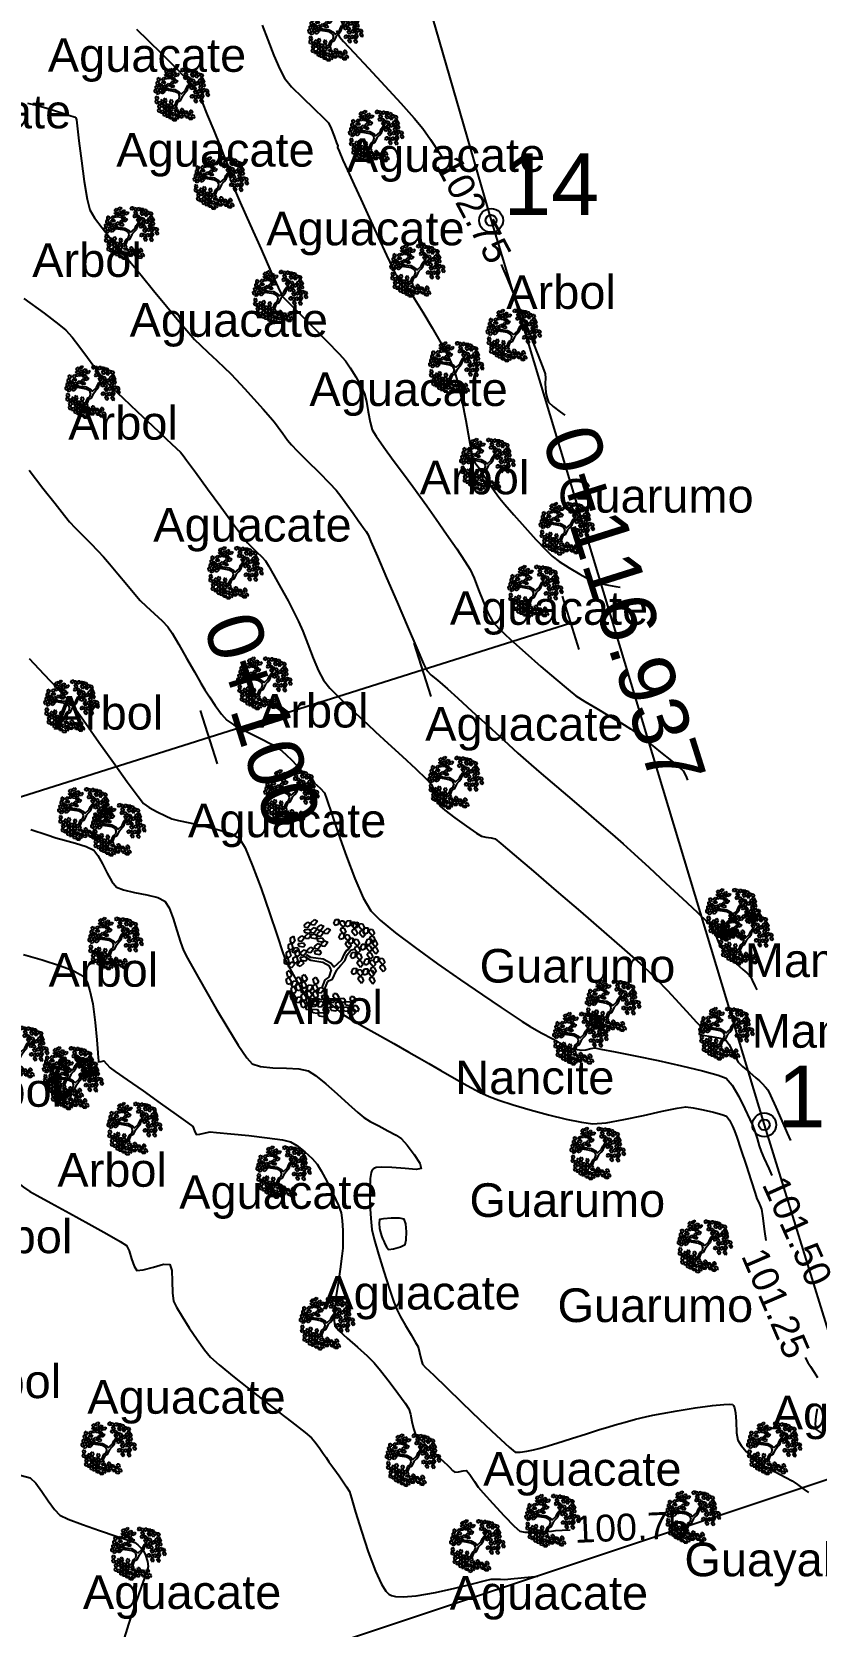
# Model space of a CAD drawing. Header units: millimetres. Extents: x 603733 to 1211550, y 1310999 to 2622648.
# Drawn here: x 603913 to 603948, y 1311126.1 to 1311197.3 of the extents above; entities that cross this region are included whole.
import ezdxf
from ezdxf.enums import TextEntityAlignment as Align

# ---------------------------------------------------------------- set-up
doc = ezdxf.new("R2010")
doc.units = ezdxf.units.MM
for name, color, linetype in [('ALINEACION 1', 4, 'Continuous'), ('ARBOL', 3, 'Continuous'), ('CIRCULO', 1, 'Continuous'), ('CONT-MJR', 30, 'Continuous'), ('CONT-MNR', 56, 'Continuous'), ('PTOS PI', 7, 'Continuous'), ('STALBL', 5, 'Continuous'), ('TEXTO ARB', 7, 'Continuous')]:
    doc.layers.add(name, color=color, linetype=linetype)
doc.styles.add('CURVAS DE NIVEL', font='arial.ttf', dxfattribs={"height": 1.2})
doc.styles.add('ESTACION', font='arial.ttf', dxfattribs={"height": 2.5})
doc.styles.add('PI', font='arial.ttf', dxfattribs={"height": 0.4})
doc.styles.add('PUNTOS PI', font='arial.ttf', dxfattribs={"height": 2.75})

# ---------------------------------------------------------------- blocks, each defined once
blk = doc.blocks.new('lbl_tic')
blk.add_line((0, -0.04165), (0, 0.04165))
blk = doc.blocks.new('sta_tic')
blk.add_line((0, -0.04165), (0, 0.04165))
blk = doc.blocks.new('*U82')
at = {"layer": 'CONT-MNR', "elevation": 100.25, "flags": 128}
for points in [[(605754.153, 1311095.441), (605754.171, 1311095.457), (605754.643, 1311095.868), (605754.946, 1311096.172), (605755.158, 1311096.477), (605755.407, 1311096.887), (605755.664, 1311097.337), (605755.896, 1311097.761), (605756.073, 1311098.091), (605756.256, 1311098.459), (605756.5, 1311098.975), (605756.763, 1311099.536), (605757.005, 1311100.044), (605757.184, 1311100.396), (605757.371, 1311100.692), (605757.628, 1311101.065), (605757.904, 1311101.464), (605758.147, 1311101.841), (605758.307, 1311102.146), (605758.408, 1311102.543), (605758.553, 1311103.285), (605758.728, 1311104.242), (605758.914, 1311105.284), (605759.095, 1311106.281), (605759.254, 1311107.102), (605759.374, 1311107.617), (605759.522, 1311108.081), (605759.73, 1311108.68), (605759.975, 1311109.336), (605760.234, 1311109.971), (605760.486, 1311110.507), (605760.707, 1311110.868), (605760.999, 1311111.15), (605761.431, 1311111.479), (605761.933, 1311111.82), (605762.434, 1311112.139), (605762.863, 1311112.4), (605763.149, 1311112.57), (605763.451, 1311112.721), (605763.852, 1311112.896), (605764.282, 1311113.083), (605764.674, 1311113.268), (605764.958, 1311113.439), (605765.281, 1311113.762), (605765.821, 1311114.369), (605766.458, 1311115.11), (605767.073, 1311115.837), (605767.543, 1311116.4), (605767.75, 1311116.652), (605767.833, 1311116.797), (605767.932, 1311116.979), (605768.026, 1311117.089), (605768.171, 1311117.093), (605768.371, 1311117.051), (605768.529, 1311117.005), (605768.764, 1311116.892), (605769.203, 1311116.662), (605769.682, 1311116.401), (605770.038, 1311116.194), (605770.341, 1311115.971), (605770.862, 1311115.567), (605771.306, 1311115.221)], [(605776.213, 1311114.234), (605776.693, 1311114.592), (605777.199, 1311114.988), (605777.575, 1311115.289), (605777.728, 1311115.411), (605777.815, 1311115.418), (605777.902, 1311115.416), (605778.116, 1311115.263), (605778.65, 1311114.881), (605779.366, 1311114.375), (605780.128, 1311113.85), (605780.8, 1311113.412), (605781.244, 1311113.166), (605781.715, 1311113.047), (605782.36, 1311112.955), (605783.048, 1311112.872), (605783.647, 1311112.782), (605784.028, 1311112.665), (605784.276, 1311112.432), (605784.553, 1311112.06), (605784.838, 1311111.64), (605785.113, 1311111.259), (605785.356, 1311111.007), (605785.725, 1311110.828), (605786.364, 1311110.585), (605787.127, 1311110.318), (605787.867, 1311110.069), (605788.439, 1311109.876), (605788.696, 1311109.783), (605788.829, 1311109.68), (605788.984, 1311109.537), (605789.091, 1311109.41), (605789.172, 1311109.221), (605789.259, 1311108.943), (605789.299, 1311108.717), (605789.215, 1311108.441), (605789.002, 1311107.833), (605788.717, 1311107.024), (605788.417, 1311106.145), (605788.161, 1311105.327), (605788.025, 1311104.804), (605787.984, 1311104.533), (605787.991, 1311104.426), (605788.007, 1311104.398), (605788.038, 1311104.38), (605788.139, 1311104.37), (605788.376, 1311104.412), (605788.81, 1311104.551), (605789.456, 1311104.803), (605790.104, 1311105.074), (605790.634, 1311105.29), (605790.924, 1311105.378), (605791.181, 1311105.315), (605791.511, 1311105.178), (605791.841, 1311105.04), (605792.099, 1311104.972), (605792.37, 1311105.024), (605792.791, 1311105.156), (605793.259, 1311105.307), (605793.593, 1311105.401), (605793.785, 1311105.436), (605793.873, 1311105.435), (605793.902, 1311105.426), (605793.93, 1311105.404), (605793.984, 1311105.325), (605794.055, 1311105.136), (605794.143, 1311104.814), (605794.254, 1311104.418), (605794.387, 1311104.191), (605794.673, 1311104.175), (605795.122, 1311104.253), (605795.563, 1311104.357), (605795.828, 1311104.419)]]:
    blk.add_lwpolyline(points, dxfattribs=at)
at = {"layer": 'CONT-MNR', "color": 2, "char_height": 1.2, "attachment_point": 5, "style": 'CURVAS DE NIVEL'}
for insert, rotation in [((605773.674, 1311113.807, 100.25), 348.62126), ((605752.518, 1311093.299, 100.25), 72.6051)]:
    blk.add_mtext('{100.25}', dxfattribs=dict(at, insert=insert, rotation=rotation))
blk = doc.blocks.new('*U84')
at = {"layer": 'CONT-MJR', "elevation": 100.5, "flags": 128}
for points in [[(605779.516, 1311126.288), (605779.916, 1311126.253), (605780.826, 1311126.165), (605781.501, 1311126.098), (605781.816, 1311126.076), (605782.117, 1311126.148), (605782.488, 1311126.256), (605782.776, 1311126.291), (605783.014, 1311126.168), (605783.366, 1311125.921), (605783.734, 1311125.649), (605784.02, 1311125.449), (605784.339, 1311125.27), (605784.968, 1311124.926), (605785.781, 1311124.484), (605786.649, 1311124.008), (605787.448, 1311123.564), (605788.049, 1311123.217), (605788.325, 1311123.033), (605788.444, 1311122.796), (605788.554, 1311122.449), (605788.668, 1311122.119), (605788.794, 1311121.931), (605789.076, 1311121.95), (605789.531, 1311122.078), (605789.985, 1311122.2), (605790.264, 1311122.198), (605790.348, 1311121.931), (605790.367, 1311121.451), (605790.374, 1311120.933), (605790.424, 1311120.553), (605790.557, 1311120.285), (605790.807, 1311119.865), (605791.129, 1311119.362), (605791.478, 1311118.846), (605791.809, 1311118.389), (605792.077, 1311118.059), (605792.457, 1311117.717), (605793.134, 1311117.165), (605793.983, 1311116.495), (605794.878, 1311115.798), (605795.693, 1311115.166), (605796.303, 1311114.69), (605796.583, 1311114.461), (605796.736, 1311114.274), (605796.921, 1311114.019), (605797.099, 1311113.763), (605797.232, 1311113.572), (605797.363, 1311113.389), (605797.534, 1311113.152), (605797.699, 1311112.92), (605797.816, 1311112.753), (605797.963, 1311112.541), (605798.143, 1311112.276), (605798.277, 1311112.057), (605798.368, 1311111.77), (605798.553, 1311111.139), (605798.81, 1311110.295), (605799.114, 1311109.372), (605799.444, 1311108.5), (605799.711, 1311107.929), (605799.905, 1311107.619), (605800.029, 1311107.484), (605800.089, 1311107.442), (605800.155, 1311107.412), (605800.327, 1311107.372), (605800.673, 1311107.358), (605801.26, 1311107.41), (605802.11, 1311107.555), (605802.984, 1311107.747), (605803.768, 1311107.941), (605804.345, 1311108.092), (605804.601, 1311108.155), (605804.79, 1311108.153), (605805.025, 1311108.141), (605805.213, 1311108.136), (605805.478, 1311108.159), (605805.94, 1311108.206), (605806.407, 1311108.255), (605806.688, 1311108.285)], [(605749.304, 1311097.941), (605749.604, 1311098.404), (605750.029, 1311099.06), (605750.261, 1311099.424), (605750.471, 1311099.749), (605750.742, 1311100.17), (605750.99, 1311100.596), (605751.131, 1311100.939), (605751.136, 1311101.33), (605751.086, 1311102.029), (605751.005, 1311102.869), (605750.917, 1311103.68), (605750.847, 1311104.293), (605750.818, 1311104.541), (605750.819, 1311104.619), (605750.823, 1311104.698), (605750.875, 1311104.827), (605750.95, 1311104.988), (605751.133, 1311105.226), (605751.565, 1311105.783), (605752.125, 1311106.505), (605752.69, 1311107.242), (605753.139, 1311107.841), (605753.349, 1311108.152), (605753.414, 1311108.394), (605753.463, 1311108.721), (605753.504, 1311109.051), (605753.548, 1311109.304), (605753.637, 1311109.618), (605753.784, 1311110.09), (605753.951, 1311110.578), (605754.101, 1311110.942), (605754.284, 1311111.237), (605754.665, 1311111.809), (605755.183, 1311112.57), (605755.781, 1311113.432), (605756.398, 1311114.308), (605756.976, 1311115.109), (605757.454, 1311115.747), (605757.774, 1311116.135), (605758.195, 1311116.523), (605758.797, 1311117.016), (605759.47, 1311117.541), (605760.106, 1311118.021), (605760.596, 1311118.381), (605760.829, 1311118.546), (605761.042, 1311118.651), (605761.31, 1311118.769), (605761.498, 1311118.867), (605761.625, 1311118.994), (605761.771, 1311119.167), (605761.883, 1311119.311), (605762.005, 1311119.496), (605762.212, 1311119.822), (605762.433, 1311120.176), (605762.6, 1311120.445), (605762.756, 1311120.7), (605763.001, 1311121.104), (605763.284, 1311121.571), (605763.554, 1311122.015), (605763.759, 1311122.351), (605763.959, 1311122.689), (605764.223, 1311123.145), (605764.516, 1311123.639), (605764.802, 1311124.091), (605765.046, 1311124.421), (605765.351, 1311124.742), (605765.79, 1311125.159), (605766.274, 1311125.583), (605766.716, 1311125.922), (605767.027, 1311126.088), (605767.316, 1311126.081), (605767.708, 1311125.991), (605768.137, 1311125.855), (605768.537, 1311125.712), (605768.842, 1311125.601), (605769.235, 1311125.442), (605769.915, 1311125.15), (605770.722, 1311124.797), (605771.497, 1311124.455), (605772.081, 1311124.196), (605772.312, 1311124.094), (605772.403, 1311124.078), (605772.448, 1311124.054), (605772.529, 1311124.089), (605772.699, 1311124.204), (605773.146, 1311124.502), (605773.784, 1311124.915), (605774.309, 1311125.243)], [(605746.39, 1311089.498), (605746.392, 1311089.53), (605746.397, 1311089.625), (605746.408, 1311089.829), (605746.426, 1311090.184), (605746.456, 1311090.689), (605746.494, 1311091.172), (605746.538, 1311091.532), (605746.627, 1311091.915), (605746.774, 1311092.457), (605746.892, 1311092.861)]]:
    blk.add_lwpolyline(points, dxfattribs=at)
at = {"layer": 'CONT-MJR', "color": 2, "char_height": 1.2, "attachment_point": 5, "style": 'CURVAS DE NIVEL'}
for insert, rotation in [((605776.756, 1311126.393, 100.5), 5.30049), ((605747.923, 1311095.439, 100.5), 77.6884)]:
    blk.add_mtext('{100.50}', dxfattribs=dict(at, insert=insert, rotation=rotation))
blk = doc.blocks.new('*U86')
at = {"layer": 'CONT-MNR', "elevation": 100.75, "flags": 128}
blk.add_lwpolyline([(605783.736, 1311136.03), (605784.562, 1311135.794), (605785.381, 1311135.529), (605785.941, 1311135.307), (605786.261, 1311135.14), (605786.411, 1311135.032), (605786.463, 1311134.978), (605786.507, 1311134.917), (605786.588, 1311134.75), (605786.697, 1311134.404), (605786.817, 1311133.82), (605786.93, 1311133), (605787.007, 1311132.222), (605787.051, 1311131.64), (605787.065, 1311131.405), (605787.071, 1311131.318), (605787.084, 1311131.238), (605787.189, 1311131.257), (605787.308, 1311131.276), (605787.438, 1311131.144), (605787.599, 1311130.974), (605787.823, 1311130.813), (605788.352, 1311130.439), (605789.064, 1311129.937), (605789.836, 1311129.393), (605790.545, 1311128.891), (605791.069, 1311128.516), (605791.286, 1311128.354), (605791.359, 1311128.164), (605791.437, 1311127.999), (605791.594, 1311128.013), (605791.848, 1311128.073), (605792.057, 1311128.111), (605792.35, 1311128.09), (605792.982, 1311128.029), (605793.79, 1311127.944), (605794.612, 1311127.847), (605795.285, 1311127.752), (605795.647, 1311127.674), (605795.932, 1311127.5), (605796.279, 1311127.224), (605796.607, 1311126.924), (605796.839, 1311126.674), (605797.021, 1311126.377), (605797.28, 1311125.886), (605797.554, 1311125.326), (605797.782, 1311124.82), (605797.906, 1311124.492), (605797.954, 1311124.156), (605797.978, 1311123.715), (605797.983, 1311123.27), (605797.975, 1311122.926), (605797.937, 1311122.563), (605797.858, 1311121.99), (605797.767, 1311121.356), (605797.688, 1311120.81), (605797.648, 1311120.502), (605797.625, 1311120.267), (605797.599, 1311119.963), (605797.592, 1311119.665), (605797.625, 1311119.45), (605797.805, 1311119.242), (605798.174, 1311118.9), (605798.629, 1311118.499), (605799.064, 1311118.11), (605799.374, 1311117.807), (605799.662, 1311117.462), (605800.046, 1311116.974), (605800.441, 1311116.453), (605800.765, 1311116.006), (605800.934, 1311115.744), (605801.006, 1311115.509), (605801.068, 1311115.191), (605801.133, 1311114.875), (605801.212, 1311114.647), (605801.401, 1311114.426), (605801.749, 1311114.08), (605802.146, 1311113.703), (605802.483, 1311113.39), (605802.649, 1311113.236), (605802.75, 1311113.128), (605802.875, 1311112.997), (605802.985, 1311112.918), (605803.14, 1311112.934), (605803.352, 1311112.986), (605803.508, 1311112.995), (605803.656, 1311112.819), (605803.857, 1311112.504), (605804.028, 1311112.251), (605804.25, 1311111.995), (605804.677, 1311111.518), (605805.178, 1311110.973), (605805.622, 1311110.512), (605805.877, 1311110.29), (605806.105, 1311110.247), (605806.424, 1311110.24), (605806.731, 1311110.249), (605806.918, 1311110.258), (605807.089, 1311110.273), (605807.3, 1311110.296), (605807.471, 1311110.314), (605807.764, 1311110.329), (605808.131, 1311110.346)], dxfattribs=at)
at = {"layer": 'CONT-MNR', "color": 2, "insert": (605810.873, 1311110.473, 100.75), "char_height": 1.2, "attachment_point": 5, "rotation": 2.63622, "style": 'CURVAS DE NIVEL'}
blk.add_mtext('{100.75}', dxfattribs=at)
blk = doc.blocks.new('*U88')
at = {"layer": 'CONT-MJR', "elevation": 101, "flags": 128}
blk.add_lwpolyline([(605784.053, 1311141.606), (605784.789, 1311141.362), (605785.174, 1311141.234), (605785.556, 1311141.128), (605786.052, 1311140.997), (605786.531, 1311140.846), (605786.866, 1311140.68), (605787.052, 1311140.444), (605787.256, 1311140.072), (605787.467, 1311139.654), (605787.676, 1311139.28), (605787.875, 1311139.038), (605788.191, 1311138.909), (605788.68, 1311138.799), (605789.229, 1311138.691), (605789.721, 1311138.566), (605790.043, 1311138.407), (605790.234, 1311138.106), (605790.413, 1311137.634), (605790.579, 1311137.093), (605790.734, 1311136.583), (605790.877, 1311136.203), (605791.056, 1311135.862), (605791.392, 1311135.253), (605791.834, 1311134.467), (605792.334, 1311133.599), (605792.843, 1311132.739), (605793.313, 1311131.981), (605793.693, 1311131.417), (605793.937, 1311131.141), (605794.311, 1311131.025), (605794.856, 1311130.977), (605795.463, 1311130.957), (605796.025, 1311130.924), (605796.432, 1311130.837), (605796.763, 1311130.625), (605797.217, 1311130.255), (605797.729, 1311129.804), (605798.228, 1311129.351), (605798.648, 1311128.974), (605798.919, 1311128.75), (605799.203, 1311128.58), (605799.587, 1311128.378), (605799.996, 1311128.165), (605800.356, 1311127.965), (605800.593, 1311127.8), (605800.85, 1311127.516), (605801.162, 1311127.108), (605801.412, 1311126.716), (605801.482, 1311126.477), (605801.25, 1311126.439), (605800.758, 1311126.472), (605800.166, 1311126.521), (605799.729, 1311126.535), (605799.476, 1311126.514), (605799.362, 1311126.477), (605799.325, 1311126.451), (605799.297, 1311126.414), (605799.252, 1311126.299), (605799.206, 1311126.036), (605799.18, 1311125.567), (605799.189, 1311124.889), (605799.229, 1311124.24), (605799.28, 1311123.759), (605799.38, 1311123.316), (605799.57, 1311122.651), (605799.808, 1311121.883), (605800.053, 1311121.132), (605800.264, 1311120.518), (605800.399, 1311120.159), (605800.554, 1311119.858), (605800.782, 1311119.464), (605801.026, 1311119.057), (605801.23, 1311118.716), (605801.337, 1311118.52), (605801.407, 1311118.266), (605801.476, 1311117.948), (605801.532, 1311117.749), (605801.676, 1311117.595), (605801.836, 1311117.451), (605802.06, 1311117.233), (605802.592, 1311116.714), (605803.313, 1311116.015), (605804.103, 1311115.255), (605804.84, 1311114.556), (605805.405, 1311114.038), (605805.678, 1311113.82), (605805.895, 1311113.81), (605806.192, 1311113.855), (605806.495, 1311113.92), (605806.727, 1311113.976), (605807.003, 1311114.056), (605807.528, 1311114.218), (605808.185, 1311114.425), (605808.861, 1311114.639), (605809.439, 1311114.821), (605809.806, 1311114.933), (605810.143, 1311115.03), (605810.578, 1311115.153), (605811.045, 1311115.282), (605811.482, 1311115.395), (605811.823, 1311115.473), (605812.232, 1311115.548), (605812.907, 1311115.664), (605813.704, 1311115.791), (605814.481, 1311115.897), (605814.99, 1311115.947), (605815.258, 1311115.953), (605815.365, 1311115.94), (605815.394, 1311115.927), (605815.421, 1311115.896), (605815.464, 1311115.796), (605815.505, 1311115.568), (605815.53, 1311115.179), (605815.55, 1311114.686), (605815.605, 1311114.355), (605815.76, 1311114.12), (605816.004, 1311113.837), (605816.269, 1311113.568), (605816.485, 1311113.375), (605816.799, 1311113.185), (605817.281, 1311112.932), (605817.752, 1311112.692), (605818.033, 1311112.542), (605818.28, 1311112.371), (605818.577, 1311112.154), (605818.765, 1311112.015)], dxfattribs=at)
blk = doc.blocks.new('*U91')
at = {"layer": 'CONT-MNR', "elevation": 101.25, "flags": 128}
for points in [[(605783.985, 1311149.232), (605784.632, 1311148.541), (605785.229, 1311147.909), (605785.667, 1311147.447), (605785.839, 1311147.266), (605785.88, 1311147.227), (605785.921, 1311147.188), (605786.086, 1311146.952), (605786.511, 1311146.345), (605787.098, 1311145.511), (605787.748, 1311144.593), (605788.363, 1311143.735), (605788.843, 1311143.08), (605789.092, 1311142.771), (605789.345, 1311142.594), (605789.697, 1311142.396), (605790.061, 1311142.214), (605790.347, 1311142.084), (605790.641, 1311142.007), (605791.16, 1311141.897), (605791.798, 1311141.758), (605792.45, 1311141.593), (605793.011, 1311141.407), (605793.375, 1311141.202), (605793.625, 1311140.783), (605793.957, 1311139.991), (605794.33, 1311138.976), (605794.706, 1311137.888), (605795.045, 1311136.88), (605795.308, 1311136.1), (605795.457, 1311135.7), (605795.614, 1311135.399), (605795.838, 1311134.999), (605796.08, 1311134.591), (605796.292, 1311134.26), (605796.427, 1311134.096), (605796.656, 1311134.047), (605796.973, 1311134.035), (605797.218, 1311133.999), (605797.38, 1311133.886), (605797.6, 1311133.692), (605797.826, 1311133.487), (605798.006, 1311133.338), (605798.275, 1311133.177), (605798.819, 1311132.865), (605799.521, 1311132.468), (605800.264, 1311132.049), (605800.933, 1311131.674), (605801.41, 1311131.406), (605801.827, 1311131.165), (605802.357, 1311130.854), (605802.944, 1311130.511), (605803.535, 1311130.176), (605804.074, 1311129.888), (605804.507, 1311129.686), (605804.944, 1311129.529), (605805.582, 1311129.325), (605806.346, 1311129.099), (605807.16, 1311128.875), (605807.947, 1311128.68), (605808.632, 1311128.538), (605809.138, 1311128.475), (605809.734, 1311128.519), (605810.529, 1311128.657), (605811.402, 1311128.842), (605812.233, 1311129.029), (605812.901, 1311129.172), (605813.285, 1311129.227), (605813.618, 1311129.189), (605814.064, 1311129.102), (605814.525, 1311128.993), (605814.903, 1311128.886), (605815.1, 1311128.808), (605815.234, 1311128.631), (605815.369, 1311128.368), (605815.467, 1311128.151), (605815.561, 1311127.881), (605815.746, 1311127.322), (605815.975, 1311126.62), (605816.202, 1311125.922), (605816.38, 1311125.375), (605816.463, 1311125.125), (605816.528, 1311124.983), (605816.612, 1311124.809), (605816.671, 1311124.666), (605816.714, 1311124.361), (605816.802, 1311123.668), (605816.854, 1311123.262)], [(605818.61, 1311118.04), (605818.738, 1311117.825), (605818.858, 1311117.636), (605819.017, 1311117.393), (605819.165, 1311117.151)], [(605819.147, 1311115.755), (605819.094, 1311115.405), (605819.064, 1311115.059), (605819.1, 1311114.828), (605819.367, 1311114.648)]]:
    blk.add_lwpolyline(points, dxfattribs=at)
at = {"layer": 'CONT-MNR', "color": 2, "insert": (605817.299, 1311120.464, 101.25), "char_height": 1.2, "attachment_point": 5, "rotation": 293.28986, "style": 'CURVAS DE NIVEL'}
blk.add_mtext('{101.25}', dxfattribs=at)
blk = doc.blocks.new('*U93')
at = {"layer": 'CONT-MNR', "elevation": 101.25, "flags": 128}
blk.add_lwpolyline([(605799.771, 1311123.311), (605799.781, 1311123.288), (605799.807, 1311123.228), (605799.856, 1311123.12), (605799.932, 1311122.974), (605800.025, 1311122.868), (605800.236, 1311122.885), (605800.557, 1311122.974), (605800.766, 1311123.087), (605800.811, 1311123.292), (605800.822, 1311123.645), (605800.795, 1311124), (605800.724, 1311124.211), (605800.504, 1311124.266), (605800.14, 1311124.266), (605799.792, 1311124.235), (605799.62, 1311124.198), (605799.596, 1311124.023), (605799.613, 1311123.818), (605799.649, 1311123.673), (605799.713, 1311123.47)], close=True, dxfattribs=at)
blk = doc.blocks.new('*U95')
at = {"layer": 'CONT-MJR', "elevation": 101.5, "flags": 128}
blk.add_lwpolyline([(605783.982, 1311157.638), (605784.598, 1311156.848), (605785.141, 1311156.15), (605785.555, 1311155.62), (605785.785, 1311155.336), (605786.034, 1311155.071), (605786.362, 1311154.737), (605786.718, 1311154.38), (605787.047, 1311154.047), (605787.298, 1311153.783), (605787.568, 1311153.469), (605787.941, 1311153.021), (605788.344, 1311152.535), (605788.702, 1311152.106), (605788.941, 1311151.832), (605789.21, 1311151.573), (605789.567, 1311151.25), (605789.918, 1311150.924), (605790.172, 1311150.655), (605790.361, 1311150.366), (605790.659, 1311149.864), (605791.01, 1311149.255), (605791.358, 1311148.644), (605791.648, 1311148.138), (605791.824, 1311147.842), (605792.024, 1311147.533), (605792.286, 1311147.137), (605792.561, 1311146.755), (605792.799, 1311146.486), (605793.119, 1311146.282), (605793.657, 1311145.996), (605794.274, 1311145.681), (605794.826, 1311145.394), (605795.171, 1311145.188), (605795.418, 1311144.973), (605795.73, 1311144.665), (605796.05, 1311144.334), (605796.319, 1311144.05), (605796.48, 1311143.882), (605796.696, 1311143.691), (605796.963, 1311143.453), (605797.156, 1311143.246), (605797.267, 1311142.952), (605797.487, 1311142.297), (605797.788, 1311141.405), (605798.14, 1311140.401), (605798.517, 1311139.413), (605798.89, 1311138.564), (605799.231, 1311137.98), (605799.643, 1311137.567), (605800.332, 1311137.002), (605801.215, 1311136.333), (605802.211, 1311135.614), (605803.237, 1311134.894), (605804.21, 1311134.224), (605805.048, 1311133.657), (605805.668, 1311133.243), (605805.988, 1311133.033), (605806.347, 1311132.818), (605806.837, 1311132.539), (605807.348, 1311132.258), (605807.769, 1311132.032), (605807.989, 1311131.921), (605808.191, 1311131.854), (605808.446, 1311131.785), (605808.641, 1311131.751), (605808.821, 1311131.777), (605809.045, 1311131.83), (605809.226, 1311131.857), (605809.499, 1311131.81), (605810.141, 1311131.686), (605811.034, 1311131.505), (605812.059, 1311131.29), (605813.096, 1311131.061), (605814.026, 1311130.839), (605814.731, 1311130.646), (605815.091, 1311130.503), (605815.355, 1311130.191), (605815.648, 1311129.696), (605815.927, 1311129.145), (605816.15, 1311128.663), (605816.276, 1311128.377), (605816.366, 1311128.132), (605816.467, 1311127.809), (605816.567, 1311127.486), (605816.651, 1311127.238), (605816.774, 1311126.954), (605816.991, 1311126.474), (605817.129, 1311126.171)], dxfattribs=at)
at = {"layer": 'CONT-MJR', "color": 2, "insert": (605818.263, 1311123.678, 101.5), "char_height": 1.2, "attachment_point": 5, "rotation": 294.31588, "style": 'CURVAS DE NIVEL'}
blk.add_mtext('{101.50}', dxfattribs=at)
blk = doc.blocks.new('*U97')
at = {"layer": 'CONT-MNR', "elevation": 101.75, "flags": 128}
blk.add_lwpolyline([(605783.75, 1311165.312), (605784.649, 1311164.646), (605785.306, 1311164.15), (605785.626, 1311163.891), (605785.899, 1311163.581), (605786.241, 1311163.14), (605786.586, 1311162.672), (605786.866, 1311162.284), (605787.015, 1311162.08), (605787.159, 1311161.901), (605787.339, 1311161.682), (605787.488, 1311161.509), (605787.702, 1311161.303), (605788.177, 1311160.852), (605788.806, 1311160.257), (605789.483, 1311159.618), (605790.1, 1311159.036), (605790.551, 1311158.61), (605790.73, 1311158.441), (605790.793, 1311158.373), (605790.855, 1311158.303), (605791.011, 1311158.091), (605791.404, 1311157.554), (605791.943, 1311156.817), (605792.537, 1311156.007), (605793.094, 1311155.249), (605793.524, 1311154.67), (605793.733, 1311154.395), (605793.905, 1311154.218), (605794.135, 1311153.999), (605794.363, 1311153.779), (605794.526, 1311153.597), (605794.668, 1311153.368), (605794.915, 1311152.935), (605795.22, 1311152.386), (605795.535, 1311151.806), (605795.813, 1311151.281), (605796.008, 1311150.897), (605796.196, 1311150.455), (605796.419, 1311149.874), (605796.658, 1311149.252), (605796.896, 1311148.686), (605797.115, 1311148.275), (605797.408, 1311147.918), (605797.828, 1311147.488), (605798.299, 1311147.04), (605798.745, 1311146.627), (605799.088, 1311146.306), (605799.444, 1311145.971), (605799.993, 1311145.462), (605800.627, 1311144.877), (605801.234, 1311144.312), (605801.704, 1311143.864), (605801.927, 1311143.632), (605802.021, 1311143.427), (605802.114, 1311143.146), (605802.208, 1311142.866), (605802.307, 1311142.668), (605802.541, 1311142.464), (605802.986, 1311142.127), (605803.501, 1311141.756), (605803.944, 1311141.449), (605804.172, 1311141.303), (605804.358, 1311141.261), (605804.597, 1311141.228), (605804.78, 1311141.183), (605805.029, 1311140.983), (605805.629, 1311140.477), (605806.486, 1311139.747), (605807.503, 1311138.876), (605808.584, 1311137.946), (605809.633, 1311137.04), (605810.553, 1311136.24), (605811.249, 1311135.63), (605811.624, 1311135.291), (605811.986, 1311134.926), (605812.47, 1311134.419), (605812.993, 1311133.86), (605813.471, 1311133.341), (605813.766, 1311133.014), (605813.908, 1311132.852), (605813.955, 1311132.794), (605813.962, 1311132.782), (605813.963, 1311132.76), (605813.947, 1311132.698), (605813.905, 1311132.583), (605813.883, 1311132.474), (605814.055, 1311132.433), (605814.424, 1311132.371), (605814.822, 1311132.292), (605815.082, 1311132.197), (605815.221, 1311132.015), (605815.362, 1311131.733), (605815.499, 1311131.44), (605815.622, 1311131.228), (605815.824, 1311131.029), (605816.124, 1311130.77), (605816.412, 1311130.53), (605816.576, 1311130.389), (605816.696, 1311130.268), (605816.84, 1311130.113), (605816.946, 1311129.982), (605817.066, 1311129.733), (605817.299, 1311129.217), (605817.573, 1311128.601), (605817.818, 1311128.05), (605817.96, 1311127.729)], dxfattribs=at)
blk = doc.blocks.new('*U98')
at = {"layer": 'CONT-MJR', "elevation": 102, "flags": 128}
blk.add_lwpolyline([(605783.902, 1311174.021), (605784.312, 1311173.929), (605784.869, 1311173.772), (605785.435, 1311173.598), (605785.804, 1311173.48), (605785.986, 1311173.42), (605786.047, 1311173.4), (605786.055, 1311173.396), (605786.058, 1311173.391), (605786.067, 1311173.369), (605786.084, 1311173.32), (605786.098, 1311173.274), (605786.128, 1311173.009), (605786.205, 1311172.344), (605786.314, 1311171.457), (605786.442, 1311170.529), (605786.572, 1311169.739), (605786.691, 1311169.265), (605786.903, 1311168.899), (605787.234, 1311168.453), (605787.616, 1311167.985), (605787.981, 1311167.553), (605788.261, 1311167.217), (605788.528, 1311166.888), (605788.974, 1311166.343), (605789.526, 1311165.67), (605790.114, 1311164.959), (605790.664, 1311164.297), (605791.104, 1311163.774), (605791.363, 1311163.478), (605791.625, 1311163.216), (605791.974, 1311162.89), (605792.351, 1311162.542), (605792.701, 1311162.217), (605792.967, 1311161.959), (605793.22, 1311161.692), (605793.59, 1311161.289), (605794.013, 1311160.824), (605794.422, 1311160.371), (605794.751, 1311160.001), (605794.935, 1311159.79), (605795.101, 1311159.569), (605795.308, 1311159.279), (605795.515, 1311158.99), (605795.684, 1311158.772), (605795.937, 1311158.511), (605796.391, 1311158.062), (605796.918, 1311157.541), (605797.393, 1311157.067), (605797.687, 1311156.756), (605797.897, 1311156.486), (605798.167, 1311156.114), (605798.443, 1311155.724), (605798.666, 1311155.402), (605798.783, 1311155.234), (605798.888, 1311155.087), (605799.016, 1311154.905), (605799.112, 1311154.754), (605799.238, 1311154.468), (605799.531, 1311153.784), (605799.937, 1311152.833), (605800.4, 1311151.748), (605800.866, 1311150.66), (605801.28, 1311149.702), (605801.586, 1311149.005), (605801.73, 1311148.703), (605801.931, 1311148.499), (605802.207, 1311148.266), (605802.431, 1311148.08), (605802.648, 1311147.883), (605803.11, 1311147.461), (605803.737, 1311146.889), (605804.448, 1311146.242), (605805.163, 1311145.594), (605805.798, 1311145.02), (605806.275, 1311144.594), (605806.733, 1311144.196), (605807.331, 1311143.684), (605808.014, 1311143.103), (605808.726, 1311142.497), (605809.414, 1311141.911), (605810.021, 1311141.388), (605810.492, 1311140.973), (605810.991, 1311140.521), (605811.656, 1311139.909), (605812.402, 1311139.218), (605813.143, 1311138.527), (605813.793, 1311137.915), (605814.264, 1311137.462), (605814.472, 1311137.248), (605814.584, 1311137.001), (605814.698, 1311136.676), (605814.808, 1311136.425), (605814.977, 1311136.222), (605815.253, 1311135.928), (605815.525, 1311135.648), (605815.685, 1311135.489), (605815.829, 1311135.359), (605816.008, 1311135.204), (605816.1, 1311135.124), (605816.148, 1311135.073), (605816.194, 1311135.021), (605816.257, 1311134.882), (605816.373, 1311134.623), (605816.451, 1311134.449)], dxfattribs=at)
blk = doc.blocks.new('*U99')
at = {"layer": 'CONT-MNR', "elevation": 102.25, "flags": 128}
blk.add_lwpolyline([(605788.78, 1311177.331), (605789.285, 1311176.831), (605789.898, 1311176.224), (605790.498, 1311175.626), (605790.966, 1311175.157), (605791.183, 1311174.933), (605791.317, 1311174.752), (605791.473, 1311174.521), (605791.589, 1311174.329), (605791.704, 1311174.063), (605791.933, 1311173.505), (605792.218, 1311172.804), (605792.5, 1311172.106), (605792.72, 1311171.56), (605792.819, 1311171.313), (605792.881, 1311171.165), (605792.956, 1311170.984), (605792.995, 1311170.872), (605792.974, 1311170.743), (605792.953, 1311170.614), (605793.081, 1311170.318), (605793.405, 1311169.584), (605793.848, 1311168.589), (605794.33, 1311167.508), (605794.772, 1311166.517), (605795.096, 1311165.793), (605795.222, 1311165.511), (605795.261, 1311165.426), (605795.457, 1311165.23), (605795.95, 1311164.738), (605796.599, 1311164.085), (605797.267, 1311163.408), (605797.815, 1311162.843), (605798.103, 1311162.525), (605798.312, 1311162.217), (605798.562, 1311161.804), (605798.793, 1311161.384), (605798.947, 1311161.054), (605799.035, 1311160.706), (605799.113, 1311160.244), (605799.195, 1311159.785), (605799.291, 1311159.442), (605799.467, 1311159.156), (605799.804, 1311158.678), (605800.235, 1311158.091), (605800.692, 1311157.476), (605801.109, 1311156.915), (605801.418, 1311156.49), (605801.726, 1311156.052), (605802.145, 1311155.457), (605802.612, 1311154.79), (605803.062, 1311154.138), (605803.433, 1311153.585), (605803.662, 1311153.216), (605803.841, 1311152.826), (605804.043, 1311152.307), (605804.257, 1311151.75), (605804.472, 1311151.242), (605804.676, 1311150.873), (605804.957, 1311150.569), (605805.464, 1311150.089), (605806.112, 1311149.505), (605806.814, 1311148.889), (605807.484, 1311148.315), (605808.036, 1311147.853), (605808.385, 1311147.576), (605808.784, 1311147.314), (605809.314, 1311147), (605809.889, 1311146.67), (605810.422, 1311146.359), (605810.826, 1311146.103), (605811.175, 1311145.844), (605811.649, 1311145.473), (605812.166, 1311145.059), (605812.646, 1311144.668), (605813.007, 1311144.368), (605813.166, 1311144.227), (605813.242, 1311144.094), (605813.32, 1311143.921), (605813.369, 1311143.809)], dxfattribs=at)
blk = doc.blocks.new('*U100')
at = {"layer": 'CONT-MJR', "elevation": 102.5, "flags": 128}
blk.add_lwpolyline([(605794.38, 1311177.511), (605794.629, 1311176.853), (605794.905, 1311176.153), (605795.167, 1311175.539), (605795.376, 1311175.137), (605795.697, 1311174.752), (605796.176, 1311174.271), (605796.691, 1311173.782), (605797.121, 1311173.375), (605797.344, 1311173.139), (605797.463, 1311172.895), (605797.597, 1311172.552), (605797.706, 1311172.247), (605797.752, 1311172.114), (605797.741, 1311172.046), (605797.815, 1311171.877), (605797.988, 1311171.486), (605798.187, 1311171.04), (605798.336, 1311170.706), (605798.485, 1311170.38), (605798.778, 1311169.741), (605799.155, 1311168.918), (605799.558, 1311168.043), (605799.928, 1311167.243), (605800.207, 1311166.648), (605800.335, 1311166.389), (605800.466, 1311166.246), (605800.643, 1311166.079), (605800.777, 1311165.938), (605800.905, 1311165.741), (605801.182, 1311165.298), (605801.554, 1311164.69), (605801.967, 1311163.995), (605802.369, 1311163.295), (605802.706, 1311162.669), (605802.924, 1311162.198), (605803.1, 1311161.602), (605803.288, 1311160.773), (605803.47, 1311159.859), (605803.627, 1311159.009), (605803.743, 1311158.373), (605803.798, 1311158.099), (605803.869, 1311157.986), (605803.97, 1311157.853), (605804.053, 1311157.745), (605804.19, 1311157.54), (605804.455, 1311157.143), (605804.751, 1311156.708), (605804.985, 1311156.386), (605805.21, 1311156.116), (605805.608, 1311155.658), (605806.098, 1311155.103), (605806.601, 1311154.547), (605807.036, 1311154.082), (605807.323, 1311153.803), (605807.641, 1311153.573), (605808.082, 1311153.29), (605808.554, 1311153.007), (605808.963, 1311152.777), (605809.215, 1311152.651), (605809.478, 1311152.579), (605809.832, 1311152.511), (605810.166, 1311152.455), (605810.366, 1311152.422)], dxfattribs=at)
blk = doc.blocks.new('*U102')
at = {"layer": 'CONT-MNR', "elevation": 102.75, "flags": 128}
for points in [[(605797.702, 1311177.269), (605797.76, 1311177.122), (605797.827, 1311176.98), (605798.015, 1311176.775), (605798.482, 1311176.276), (605799.13, 1311175.583), (605799.86, 1311174.796), (605800.573, 1311174.018), (605801.171, 1311173.348), (605801.555, 1311172.888), (605801.898, 1311172.4), (605802.324, 1311171.746), (605802.396, 1311171.631)], [(605805.041, 1311166.82), (605805.125, 1311166.639), (605805.312, 1311166.199), (605805.61, 1311165.472), (605805.97, 1311164.586), (605806.34, 1311163.665), (605806.67, 1311162.835), (605806.909, 1311162.221), (605807.008, 1311161.949), (605807.02, 1311161.754), (605807.015, 1311161.508), (605807.019, 1311161.31), (605807.047, 1311161.111), (605807.094, 1311160.864), (605807.159, 1311160.681), (605807.363, 1311160.492), (605807.682, 1311160.249), (605807.893, 1311160.093)]]:
    blk.add_lwpolyline(points, dxfattribs=at)
at = {"layer": 'CONT-MNR', "color": 2, "insert": (605803.817, 1311169.279, 102.75), "char_height": 1.2, "attachment_point": 5, "rotation": 298.23311, "style": 'CURVAS DE NIVEL'}
blk.add_mtext('{102.75}', dxfattribs=at)
blk = doc.blocks.new('L', base_point=(1.368, 0.591))
for p, q in [((1.275, 0.567), (1.306, 0.592)), ((1.288, 0.517), (1.275, 0.567)), ((1.281, 0.65), (1.312, 0.675)), ((1.294, 0.6), (1.281, 0.65)), ((1.322, 0.591), (1.294, 0.6)), ((1.306, 0.592), (1.336, 0.538)), ((1.312, 0.675), (1.342, 0.621)), ((1.342, 0.621), (1.322, 0.591)), ((1.317, 0.508), (1.288, 0.517)), ((1.336, 0.538), (1.317, 0.508)), ((1.337, 0.489), (1.356, 0.548)), ((1.376, 0.484), (1.337, 0.489)), ((1.356, 0.548), (1.391, 0.554)), ((1.404, 0.527), (1.376, 0.484)), ((1.391, 0.554), (1.404, 0.527))]:
    blk.add_line(p, q)
blk = doc.blocks.new('TREE-11')
for p, q in [((15.2, 14.4), (18.6, 22.5)), ((18.6, 22.5), (21.7, 27.4)), ((21.7, 27.4), (25.2, 29.6)), ((22.4, 21.4), (27.6, 27.7)), ((25.2, 29.6), (26.6, 33.6)), ((27.6, 27.7), (33.5, 29.6)), ((-28.6, 13.3), (-35.2, 17.7)), ((-28.6, 17.4), (-34.8, 21.1)), ((-11.4, 15.2), (-28.6, 17.4)), ((-11.7, 10.3), (-28.6, 13.3)), ((-2.4, 5.5), (-11.7, 10.3)), ((0, 8.9), (-11.4, 15.2)), ((0, 0), (-3.1, -10.3)), ((0, 0), (-2.4, 5.5)), ((3.8, 4.1), (0, 8.9)), ((3.8, 4.1), (15.2, 14.4)), ((7.2, -0.7), (13.8, 6.7)), ((13.8, 6.7), (19.3, 12.6)), ((19.3, 12.6), (22.4, 21.4)), ((-9, -14), (-13.8, -25.9)), ((-5.2, -16.3), (-9.7, -27.7)), ((-3.1, -10.3), (-9, -14)), ((0.7, -13.7), (-5.2, -16.3)), ((7.2, -0.7), (0.7, -13.7)), ((-9.7, -27.7), (-6.9, -33.6))]:
    blk.add_line(p, q)
for p, xscale, yscale, zscale, rotation in [((-25.5, 58.4), 120, 120, 120, 295.0165150851705), ((9.3, 58.4), 119.9999999999999, 119.9999999999999, 119.9999999999999, 190.1248425347957), ((25.5, 56.6), 119.9999999999999, 119.9999999999999, 119.9999999999999, 190.1248425347957), ((36.2, 54.3), 119.9999999999999, 119.9999999999999, 119.9999999999999, 190.1248425347957), ((-48.6, 36.2), 119.9999999999998, 119.9999999999998, 119.9999999999998, 347.8021081598379), ((-33.8, 39.2), 120, 120, 120, 295.0165150851705), ((-16.6, 51), 120, 120, 120, 295.0165150851705), ((-7.2, 46.2), 120, 120, 120, 295.0165150851705), ((16.6, 38.8), 119.9999999999999, 119.9999999999999, 119.9999999999999, 190.1248425347957), ((29.3, 32.2), 119.9999999999999, 119.9999999999999, 119.9999999999999, 190.1248425347957), ((50.4, 46.6), 119.9999999999999, 119.9999999999999, 119.9999999999999, 190.1248425347957), ((54.5, 31), 119.9999999999999, 119.9999999999999, 119.9999999999999, 190.1248425347957), ((-54.2, 15.9), 119.9999999999998, 119.9999999999998, 119.9999999999998, 347.8021081598379), ((-41.7, 17.7), 119.9999999999998, 119.9999999999998, 119.9999999999998, 347.8021081598379), ((-30.7, 19.6), 120, 120, 120, 295.0165150851705), ((-11, 28.5), 120, 120, 120, 295.0165150851705), ((32.8, 12.2), 119.9999999999999, 119.9999999999999, 119.9999999999999, 190.1248425347957), ((46.9, 23.7), 119.9999999999999, 119.9999999999999, 119.9999999999999, 190.1248425347957), ((34.1, -10.3), 119.9999999999999, 119.9999999999999, 119.9999999999999, 190.1248425347957), ((50, -11.1), 119.9999999999999, 119.9999999999999, 119.9999999999999, 190.1248425347957), ((51.7, 3), 119.9999999999999, 119.9999999999999, 119.9999999999999, 190.1248425347957), ((64.9, 5.9), 119.9999999999999, 119.9999999999999, 119.9999999999999, 190.1248425347957), ((-1.4, -34), 119.9999999999998, 119.9999999999998, 119.9999999999998, 66.16076666471409), ((2.1, -45.5), 119.9999999999998, 119.9999999999998, 119.9999999999998, 66.16076666471409), ((22.4, -38.1), 119.9999999999998, 119.9999999999998, 119.9999999999998, 66.16076666471409), ((26.9, -50.6), 119.9999999999998, 119.9999999999998, 119.9999999999998, 66.16076666471409), ((-15.2, -53.6), 119.9999999999998, 119.9999999999998, 119.9999999999998, 66.16076666471409)]:
    blk.add_blockref('L', p, dxfattribs=dict(xscale=xscale, yscale=yscale, zscale=zscale, rotation=rotation))
at = {"xscale": 120, "yscale": 120, "zscale": 120}
for p in [(-52.1, -10.7), (-38.6, -19.6), (-30.7, -16.3), (-14.8, -20), (-45.9, -33.3), (-31.7, -43.2), (-23.8, -38.8), (-15.2, -39.5)]:
    blk.add_blockref('L', p, dxfattribs=at)

msp = doc.modelspace()

# ---------------------------------------------------------------- linework, layer by layer
at = {"elevation": 100}
msp.add_lwpolyline([(603865.915, 1311105.076), (603859.154, 1311114.654), (603844.01, 1311138.422), (603837.411, 1311148.594), (603830.217, 1311159.636), (603815.91, 1311181.691), (603812.531, 1311189.66), (603816.158, 1311191.551), (603826.098, 1311194.166), (603844.089, 1311197.491), (603866.901, 1311202.108), (603895.836, 1311207.172), (603926.562, 1311212.857), (603933.513, 1311188.868), (603945.706, 1311148.503), (603950.421, 1311133.3), (603915.761, 1311121.759), (603908.471, 1311119.399), (603892.56, 1311114.023)], close=True, dxfattribs=at)
at = {"layer": 'ALINEACION 1'}
msp.add_lwpolyline([(603825.576, 1311135.656), (603937.074, 1311170.904)], dxfattribs=at)
at = {"layer": 'CIRCULO'}
for centre, radius in [((603933.513, 1311188.868, 100), 0.532), ((603933.513, 1311188.868, 100), 0.243), ((603945.706, 1311148.503, 100), 0.532), ((603945.706, 1311148.503, 100), 0.243)]:
    msp.add_circle(centre, radius, dxfattribs=at)

# ---------------------------------------------------------------- block references
at = {"layer": 'ARBOL'}
for p, xscale, yscale, zscale in [((603926.482, 1311197.101), 0.017145, 0.017145, 0.017145), ((603919.614, 1311194.43), 0.017145, 0.017145, 0.017145), ((603928.295, 1311192.562), 0.017145, 0.017145, 0.017145), ((603921.363, 1311190.488), 0.017145, 0.017145, 0.017145), ((603917.36, 1311188.251), 0.017145, 0.017145, 0.017145), ((603930.139, 1311186.572), 0.017145, 0.017145, 0.017145), ((603924.01, 1311185.413), 0.017145, 0.017145, 0.017145), ((603934.441, 1311183.683), 0.017145, 0.017145, 0.017145), ((603931.869, 1311182.231), 0.017145, 0.017145, 0.017145), ((603915.641, 1311181.161), 0.017145, 0.017145, 0.017145), ((603933.261, 1311177.922), 0.017145, 0.017145, 0.017145), ((603936.806, 1311175.062), 0.017145, 0.017145, 0.017145), ((603922.018, 1311173.088), 0.017145, 0.017145, 0.017145), ((603935.407, 1311172.251), 0.017145, 0.017145, 0.017145), ((603923.31, 1311168.156), 0.017145, 0.017145, 0.017145), ((603914.7, 1311167.132), 0.017145, 0.017145, 0.017145), ((603931.846, 1311163.724), 0.017145, 0.017145, 0.017145), ((603924.517, 1311163.132), 0.017145, 0.017145, 0.017145), ((603915.32, 1311162.322), 0.017145, 0.017145, 0.017145), ((603916.785, 1311161.618), 0.017145, 0.017145, 0.017145), ((603944.232, 1311157.826), 0.017145, 0.017145, 0.017145), ((603916.667, 1311156.545), 0.017145, 0.017145, 0.017145), ((603926.376, 1311155.414), 0.03175, 0.03175, 0.03175), ((603944.788, 1311156.76), 0.017145, 0.017145, 0.017145), ((603938.868, 1311153.741), 0.017145, 0.017145, 0.017145), ((603937.41, 1311152.294), 0.017145, 0.017145, 0.017145), ((603943.93, 1311152.522), 0.017145, 0.017145, 0.017145), ((603912.443, 1311151.674), 0.017145, 0.017145, 0.017145), ((603914.638, 1311150.766), 0.017145, 0.017145, 0.017145), ((603914.883, 1311150.305), 0.017145, 0.017145, 0.017145), ((603917.514, 1311148.284), 0.017145, 0.017145, 0.017145), ((603938.186, 1311147.171), 0.017145, 0.017145, 0.017145), ((603924.164, 1311146.339), 0.017145, 0.017145, 0.017145), ((603942.969, 1311143.032), 0.017145, 0.017145, 0.017145), ((603926.106, 1311139.581), 0.017145, 0.017145, 0.017145), ((603916.359, 1311134.009), 0.017145, 0.017145, 0.017145), ((603946.063, 1311134.009), 0.017145, 0.017145, 0.017145), ((603929.942, 1311133.486), 0.017145, 0.017145, 0.017145), ((603936.164, 1311130.782), 0.017145, 0.017145, 0.017145), ((603942.429, 1311130.942), 0.017145, 0.017145, 0.017145), ((603917.68, 1311129.312), 0.017145, 0.017145, 0.017145), ((603932.816, 1311129.658), 0.017145, 0.017145, 0.017145)]:
    msp.add_blockref('TREE-11', p, dxfattribs=dict(at, xscale=xscale, yscale=yscale, zscale=zscale))
at = {"layer": 'CONT-MJR'}
for name in ['*U100', '*U98', '*U95', '*U88', '*U84']:
    msp.add_blockref(name, (-1871.085, 20.076), dxfattribs=at)
at = {"layer": 'CONT-MNR'}
for name in ['*U102', '*U99', '*U97', '*U91', '*U86', '*U93', '*U82']:
    msp.add_blockref(name, (-1871.085, 20.076), dxfattribs=at)
at = {"layer": 'STALBL', "xscale": 30.01200480192077, "yscale": 30.01200480192077, "zscale": 30.01200480192077, "rotation": 17.54360319507517}
for name, p in [('lbl_tic', (603937.074, 1311170.904)), ('sta_tic', (603930.46, 1311168.813)), ('lbl_tic', (603920.925, 1311165.799))]:
    msp.add_blockref(name, p, dxfattribs=at)

# ---------------------------------------------------------------- texts
at = {"layer": 'PTOS PI', "color": 7, "style": 'PUNTOS PI'}
for s, p in [('14', (603934.059, 1311189.115, 100)), ('15', (603946.296, 1311148.397, 100))]:
    msp.add_text(s, height=2.75, dxfattribs=at).set_placement(p)
at = {"layer": 'STALBL', "style": 'ESTACION'}
for s, p in [('0+116.937', (603937.551, 1311171.055)), ('0+100', (603921.402, 1311165.95))]:
    msp.add_text(s, height=2.5, rotation=287.5436, dxfattribs=at).set_placement(p, align=Align.BOTTOM_CENTER)
at = {"layer": 'TEXTO ARB', "style": 'PI'}
for s, p in [('Aguacate', (603913.73, 1311195.499)), ('Aguacate', (603905.922, 1311192.976)), ('Aguacate', (603916.786, 1311191.269)), ('Aguacate', (603927.07, 1311191.035)), ('Aguacate', (603923.479, 1311187.757)), ('Arbol', (603913.034, 1311186.347)), ('Arbol', (603934.192, 1311184.919)), ('Aguacate', (603917.381, 1311183.675)), ('Aguacate', (603925.404, 1311180.586)), ('Arbol', (603914.643, 1311179.081)), ('Arbol', (603930.329, 1311176.643)), ('Guarumo', (603936.496, 1311175.827)), ('Aguacate', (603918.436, 1311174.536)), ('Aguacate', (603931.672, 1311170.819)), ('Arbol', (603913.991, 1311166.139)), ('Arbol', (603923.157, 1311166.235)), ('Aguacate', (603930.572, 1311165.647)), ('Aguacate', (603919.985, 1311161.338)), ('Arbol', (603913.765, 1311154.667)), ('Guarumo', (603933.001, 1311154.85)), ('Mamon', (603944.835, 1311155.095)), ('Arbol', (603923.796, 1311153.001)), ('Mamon', (603945.143, 1311151.944)), ('Nancite', (603931.913, 1311149.872)), ('Arbol', (603909.476, 1311149.308)), ('Arbol', (603914.155, 1311145.738)), ('Aguacate', (603919.593, 1311144.753)), ('Guarumo', (603932.549, 1311144.392)), ('Arbol', (603909.933, 1311142.773)), ('Aguacate', (603925.982, 1311140.261)), ('Guarumo', (603936.477, 1311139.7)), ('Arbol', (603909.434, 1311136.303)), ('Aguacate', (603915.492, 1311135.609)), ('Aguacate', (603946.039, 1311134.909)), ('Aguacate', (603933.16, 1311132.395)), ('Guayaba', (603942.141, 1311128.353)), ('Aguacate', (603915.296, 1311126.895)), ('Aguacate', (603931.666, 1311126.863))]:
    msp.add_text(s, height=1.5, dxfattribs=at).set_placement(p)

doc.saveas('drawing.dxf')
